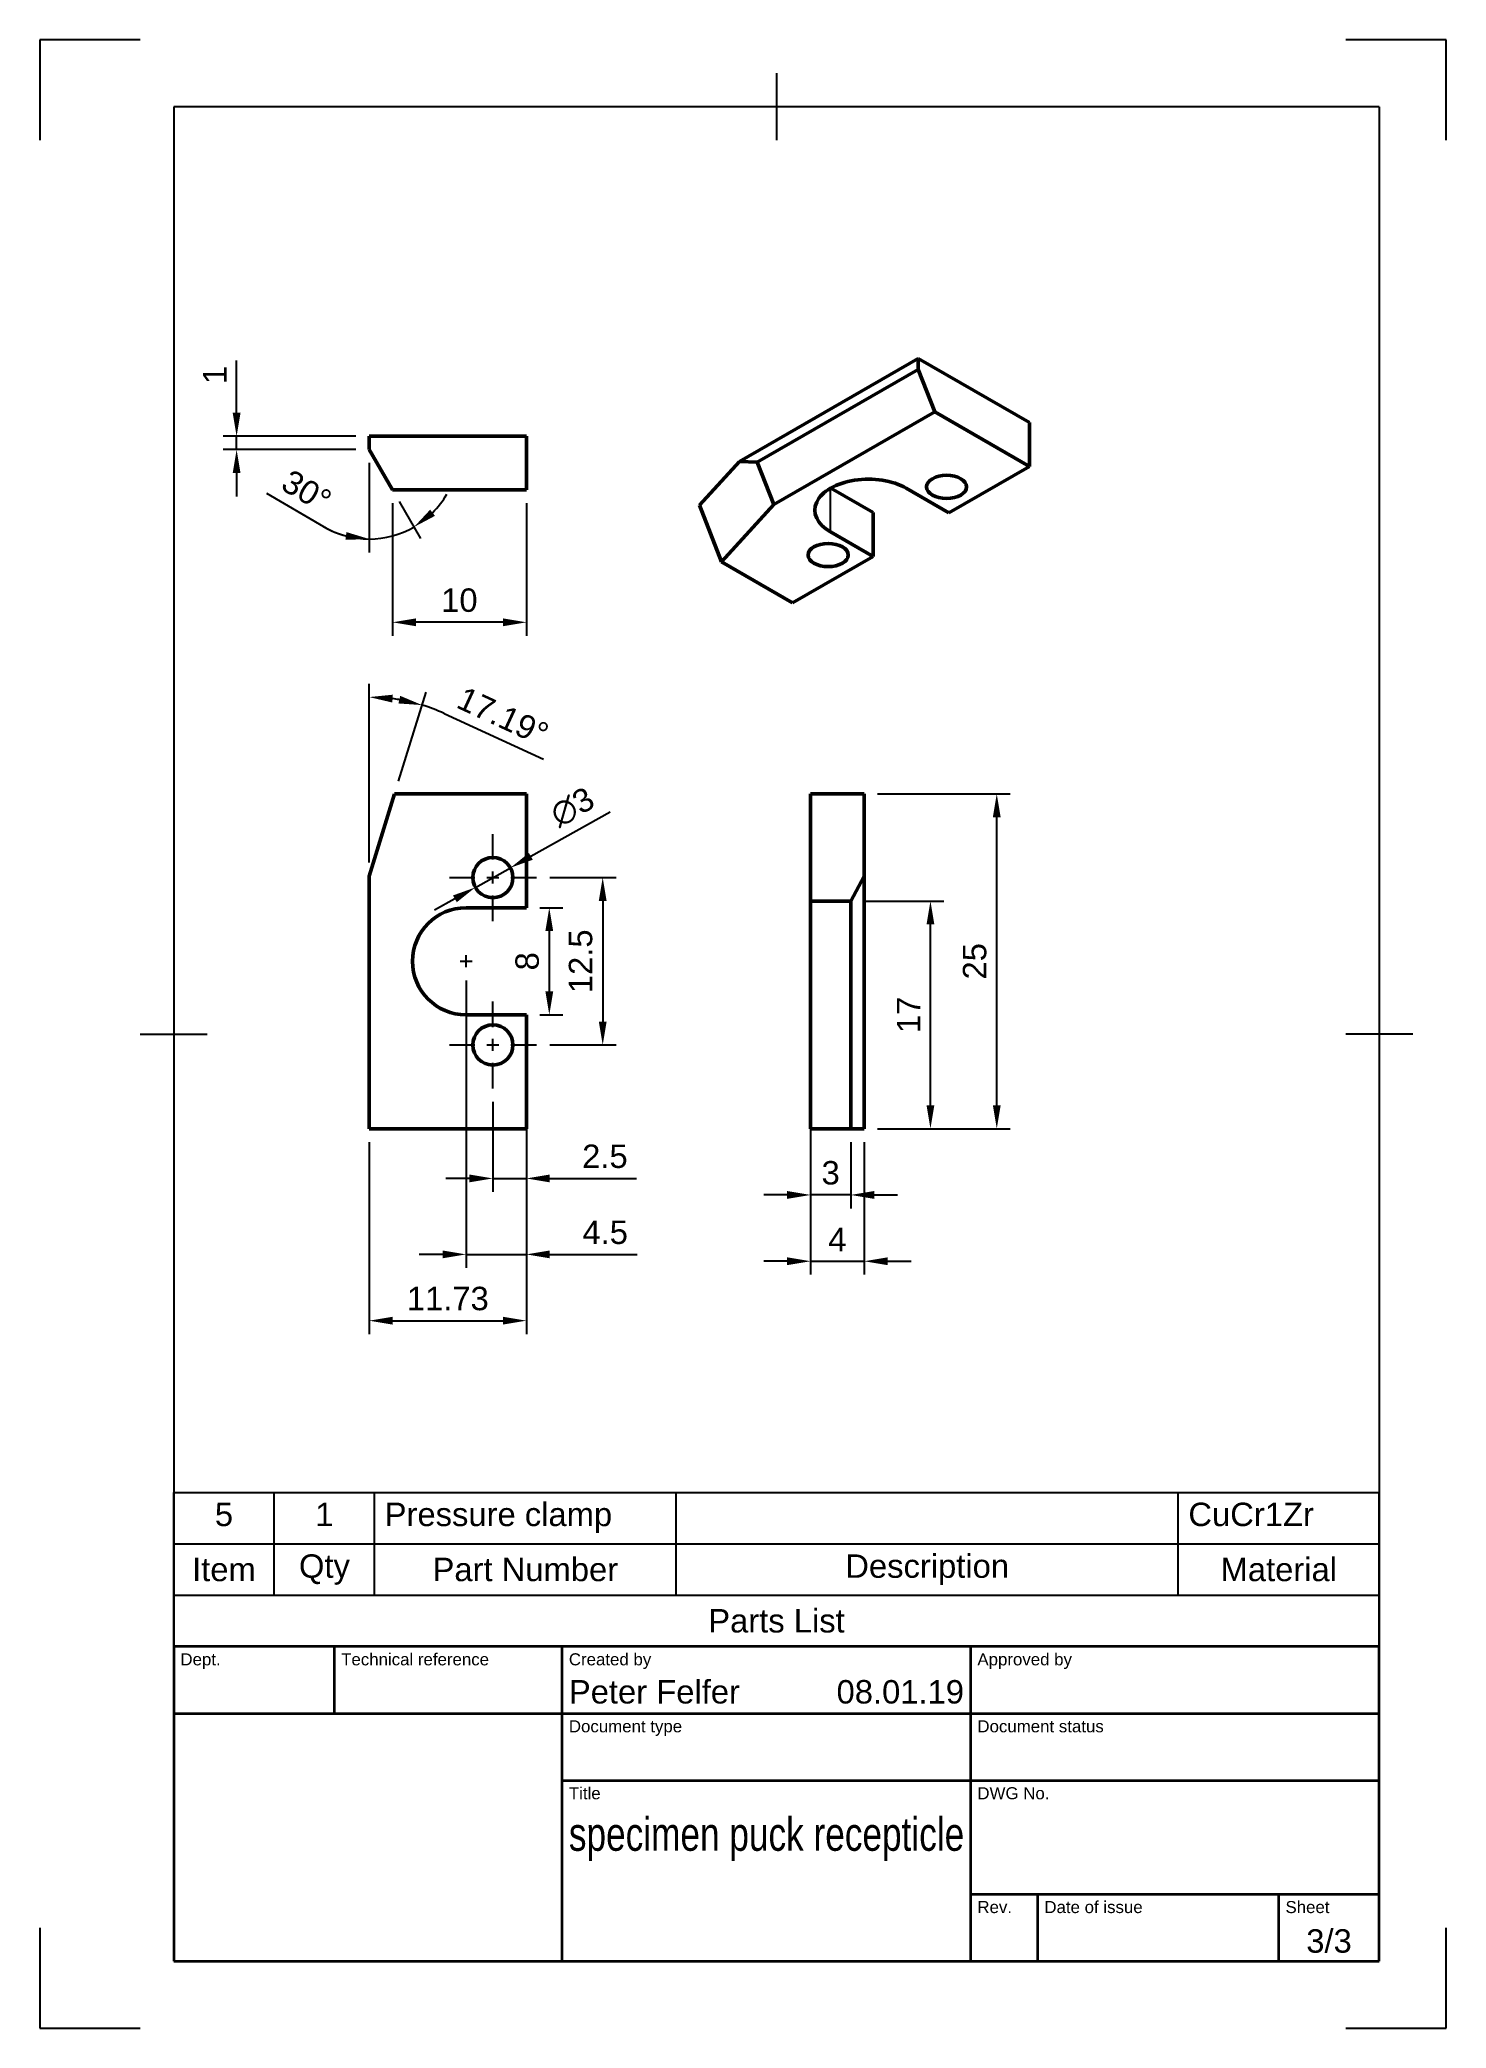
# Model space of a CAD drawing. Header units: millimetres. Extents: x 0 to 210, y 0 to 297.
import ezdxf
from ezdxf.enums import TextEntityAlignment as Align

# ---------------------------------------------------------------- set-up
doc = ezdxf.new("R2010")
doc.units = ezdxf.units.MM
doc.header["$LTSCALE"] = 0.75
doc.linetypes.add('CENTER2', pattern=[28.575, 19.05, -3.175, 3.175, -3.175])
for name, color, linetype, lineweight in [('Border', 7, 'Continuous', 25), ('FD_Dimensions', 7, 'Continuous', 25), ('Parts Lists', 7, 'Continuous', 25), ('Smart Centers', 7, 'CENTER2', 25), ('TitleBlock', 7, 'Continuous', 35), ('Visible', 7, 'Continuous', 50), ('Visible Narrow', 7, 'Continuous', 25)]:
    doc.layers.add(name, color=color, linetype=linetype, lineweight=lineweight)
doc.styles.add('FusionTitle', font='')
doc.styles.get("Standard").update_dxf_attribs({"font": 'arial.ttf'})
doc.styles.get('FusionTitle').set_extended_font_data('Arial Unicode MS')
doc.dimstyles.new('Dim-ISO-25', dxfattribs={"dimtxt": 3.5, "dimasz": 3.5, "dimexe": 2, "dimexo": 2, "dimgap": 1.5, "dimtad": 1, "dimzin": 12, "dimdsep": 46, "dimtxsty": 'Standard', "dimcen": 0, "dimazin": 3, "dimtp": 0.1, "dimtm": 0.1, "dimtfac": 0.714, "dimtmove": 0, "dimatfit": 3, "dimfxl": 1, "dimtzin": 12, "dimarcsym": 0})

# ---------------------------------------------------------------- blocks, each defined once
blk = doc.blocks.new('ISO_A4(P)_SHEET')
at = {"layer": 'Border'}
for p, q in [((15, 297), (0, 297)), ((0, 297), (0, 282)), ((210, 297), (195, 297)), ((210, 282), (210, 297)), ((110, 292), (110, 282)), ((200, 287), (20, 287)), ((20, 287), (20, 10)), ((200, 287), (200, 10)), ((15, 148.5), (25, 148.5)), ((205, 148.5), (195, 148.5)), ((0, 15), (0, 0)), ((210, 0), (210, 15)), ((20, 10), (200, 10)), ((0, 0), (15, 0)), ((195, 0), (210, 0))]:
    blk.add_line(p, q, dxfattribs=at)
blk = doc.blocks.new('ISO_TITLEBLOCK')
at = {"layer": 'TitleBlock'}
for p, q in [((0, 47), (-180, 47)), ((-180, 47), (-180, 0)), ((-156, 37), (-156, 47)), ((-122, 0), (-122, 47)), ((-61, 0), (-61, 47)), ((0, 0), (0, 47)), ((-180, 37), (0, 37)), ((-122, 27), (0, 27)), ((-61, 10), (0, 10)), ((-51, 0), (-51, 10)), ((-15, 0), (-15, 10)), ((-180, 0), (0, 0))]:
    blk.add_line(p, q, dxfattribs=at)
at = {"layer": 'TitleBlock', "style": 'FusionTitle'}
for s, p in [('Dept.', (-179, 46)), ('Technical reference', (-155, 46)), ('Created by', (-121, 46)), ('Approved by', (-60, 46)), ('Document type', (-121, 36)), ('Document status', (-60, 36)), ('Title', (-121, 26)), ('DWG No.', (-60, 26)), ('Rev.', (-60, 9)), ('Date of issue', (-50, 9)), ('Sheet', (-14, 9))]:
    blk.add_text(s, height=1.8, dxfattribs=at).set_placement(p, align=Align.TOP_LEFT)
for tag, p, height in [('DEPT', (-179, 38.5), 3.5), ('TECHNICAL_REFERENCE', (-155, 38.5), 3.5), ('CREATED_BY', (-121, 38.5), 3.5), ('APPROVED_BY', (-60, 38.5), 3.5), ('DOCUMENT_TYPE', (-121, 28.5), 3.5), ('DOCUMENT_STATUS', (-60, 28.5), 3.5), ('TITLE_1', (-121, 16.5), 5), ('TITLE_2', (-121, 9), 5), ('TITLE_3', (-121, 1.5), 5), ('DATE_OF_ISSUE', (-50, 1.5), 3.5)]:
    blk.add_attdef(tag, p, '', height=height, dxfattribs=at)
for tag, p in [('CREATED_DATE', (-62, 38.5)), ('APPROVED_DATE', (-1, 38.5))]:
    blk.add_attdef(tag, text='', height=3.5, dxfattribs=at).set_placement(p, align=Align.RIGHT)
for tag, height, p in [('DRAWING_NUMBER', 5, (-30.5, 16.6)), ('REV', 3.5, (-56, 3.1)), ('SHEET', 3.5, (-7.5, 3.1))]:
    blk.add_attdef(tag, text='', height=height, dxfattribs=at).set_placement(p, align=Align.MIDDLE)
blk = doc.blocks.new('*T7')
at = {"layer": 'Parts Lists', "color": 0, "linetype": 'ByBlock', "lineweight": -2, "transparency": 16777216}
for p, q in [((0, 23), (180, 23)), ((0, 0), (0, 23)), ((15, 7.666667), (15, 23)), ((30, 7.666667), (30, 23)), ((75, 7.666667), (75, 23)), ((150, 7.666667), (150, 23)), ((180, 0), (180, 23)), ((0, 15.333333), (180, 15.333333)), ((0, 7.666667), (180, 7.666667)), ((0, 0), (180, 0))]:
    blk.add_line(p, q, dxfattribs=at)
at = {"layer": 'Parts Lists', "color": 0, "transparency": 16777216, "char_height": 3.5}
for s, insert, width, attachment_point in [('5', (7.5, 21.5), 12, 2), ('1', (22.5, 21.5), 12, 2), ('Pressure clamp', (31.5, 21.5), 42, 1), ('CuCr1Zr', (151.5, 21.5), 27, 1), ('Item', (7.5, 11.5), 12, 5), ('Qty', (22.5, 11.5), 12, 5), ('Part Number', (52.5, 11.5), 42, 5), ('Description', (112.5, 11.5), 72, 5), ('Material', (165, 11.5), 27, 5), ('Parts List', (90, 3.833333), 177, 5)]:
    blk.add_mtext(s, dxfattribs=dict(at, insert=insert, width=width, attachment_point=attachment_point))
blk = doc.blocks.new('*D25')
at = {"layer": 'Defpoints', "color": 0, "transparency": 16777216}
for p in [(123.089953, 184.360339), (142.888943, 184.360339), (123.089953, 134.360339)]:
    blk.add_point(p, dxfattribs=at)
at = {"layer": 'FD_Dimensions', "lineweight": -2, "transparency": 16777216}
for p, q in [((125.089953, 184.360339), (144.888943, 184.360339)), ((142.888943, 137.860339), (142.888943, 180.860339)), ((125.089953, 134.360339), (144.888943, 134.360339))]:
    blk.add_line(p, q, dxfattribs=at)
at = {"layer": 'FD_Dimensions', "transparency": 16777216}
for points in [[(142.30561, 180.860339), (143.472276, 180.860339), (142.888943, 184.360339)], [(142.30561, 137.860339), (143.472276, 137.860339), (142.888943, 134.360339)]]:
    blk.add_solid(points, dxfattribs=at)
at = {"layer": 'FD_Dimensions', "color": 0, "transparency": 16777216, "insert": (139.601938, 159.360339), "char_height": 3.5, "attachment_point": 5, "rotation": 90}
blk.add_mtext('25', dxfattribs=at)
blk = doc.blocks.new('*D26')
at = {"layer": 'Defpoints', "color": 0, "transparency": 16777216}
for p in [(115.089953, 134.360339), (123.089953, 134.360339), (123.089953, 114.561349)]:
    blk.add_point(p, dxfattribs=at)
at = {"layer": 'FD_Dimensions', "lineweight": -2, "transparency": 16777216}
for p, q in [((115.089953, 132.360339), (115.089953, 112.561349)), ((123.089953, 132.360339), (123.089953, 112.561349)), ((111.589953, 114.561349), (108.089953, 114.561349)), ((115.089953, 114.561349), (123.089953, 114.561349)), ((126.589953, 114.561349), (130.089953, 114.561349))]:
    blk.add_line(p, q, dxfattribs=at)
at = {"layer": 'FD_Dimensions', "transparency": 16777216}
for points in [[(111.589953, 115.144683), (111.589953, 113.978016), (115.089953, 114.561349)], [(126.589953, 115.144683), (126.589953, 113.978016), (123.089953, 114.561349)]]:
    blk.add_solid(points, dxfattribs=at)
at = {"layer": 'FD_Dimensions', "color": 0, "transparency": 16777216, "insert": (119.089953, 117.811349), "char_height": 3.5, "attachment_point": 5}
blk.add_mtext('4', dxfattribs=at)
blk = doc.blocks.new('*D27')
at = {"layer": 'Defpoints', "color": 0, "transparency": 16777216}
for p in [(115.089953, 168.360339), (121.089953, 134.360339), (115.089953, 124.460844)]:
    blk.add_point(p, dxfattribs=at)
at = {"layer": 'FD_Dimensions', "lineweight": -2, "transparency": 16777216}
for p, q in [((115.089953, 166.360339), (115.089953, 122.460844)), ((121.089953, 132.360339), (121.089953, 122.460844)), ((111.589953, 124.460844), (108.089953, 124.460844)), ((121.089953, 124.460844), (115.089953, 124.460844)), ((124.589953, 124.460844), (128.089953, 124.460844))]:
    blk.add_line(p, q, dxfattribs=at)
at = {"layer": 'FD_Dimensions', "transparency": 16777216}
for points in [[(111.589953, 125.044178), (111.589953, 123.877511), (115.089953, 124.460844)], [(124.589953, 125.044178), (124.589953, 123.877511), (121.089953, 124.460844)]]:
    blk.add_solid(points, dxfattribs=at)
at = {"layer": 'FD_Dimensions', "color": 0, "transparency": 16777216, "insert": (118.089953, 127.749043), "char_height": 3.5, "attachment_point": 5}
blk.add_mtext('3', dxfattribs=at)
blk = doc.blocks.new('*D28')
at = {"layer": 'Defpoints', "color": 0, "transparency": 16777216}
for p in [(121.089953, 168.360339), (132.989448, 168.360339), (123.089953, 134.360339)]:
    blk.add_point(p, dxfattribs=at)
at = {"layer": 'FD_Dimensions', "lineweight": -2, "transparency": 16777216}
for p, q in [((123.089953, 168.360339), (134.989448, 168.360339)), ((132.989448, 137.860339), (132.989448, 164.860339)), ((125.089953, 134.360339), (134.989448, 134.360339))]:
    blk.add_line(p, q, dxfattribs=at)
at = {"layer": 'FD_Dimensions', "transparency": 16777216}
for points in [[(132.406115, 164.860339), (133.572782, 164.860339), (132.989448, 168.360339)], [(132.406115, 137.860339), (133.572782, 137.860339), (132.989448, 134.360339)]]:
    blk.add_solid(points, dxfattribs=at)
at = {"layer": 'FD_Dimensions', "color": 0, "transparency": 16777216, "insert": (129.732286, 151.360339), "char_height": 3.5, "attachment_point": 5, "rotation": 90}
blk.add_mtext('17', dxfattribs=at)
blk = doc.blocks.new('*D29')
at = {"layer": 'Defpoints', "color": 0, "transparency": 16777216}
for p in [(49.188124, 237.790615), (49.188124, 235.790615), (49.188124, 235.790615), (52.652226, 229.790615), (53.758385, 223.233928)]:
    blk.add_point(p, dxfattribs=at)
at = {"layer": 'FD_Dimensions', "lineweight": -2, "transparency": 16777216}
for p, q in [((49.188124, 233.790615), (49.188124, 220.428068)), ((42.432509, 224.261551), (33.922027, 229.248386)), ((53.652226, 228.058565), (56.869398, 222.486259))]:
    blk.add_line(p, q, dxfattribs=at)
for start, end in [(315.050494, 330.100988), (239.631238, 270), (239.899012, 254.949506), (270, 300)]:
    blk.add_arc((49.188124, 235.790615), 13.362547, start, end, dxfattribs=at)
at = {"layer": 'FD_Dimensions', "transparency": 16777216}
for points in [[(59.00051, 225.887565), (58.289881, 226.812831), (55.869398, 224.21831)], [(45.794664, 223.464748), (45.641874, 222.308129), (49.188124, 222.428068)]]:
    blk.add_solid(points, dxfattribs=at)
at = {"layer": 'FD_Dimensions', "color": 0, "transparency": 16777216, "insert": (39.839661, 229.591992), "char_height": 3.5, "attachment_point": 5, "rotation": 329.63124726}
blk.add_mtext('30°', dxfattribs=at)
blk = doc.blocks.new('*U13')
at = {"layer": 'Smart Centers', "color": 0, "ltscale": 0.75, "transparency": 16777216}
for p, q in [((0, 2.678906), (0, 6.5)), ((-6.5, 0), (-2.678906, 0)), ((2.678906, 0), (6.5, 0)), ((0, -6.5), (0, -2.678906))]:
    blk.add_line(p, q, dxfattribs=at)
at = {"layer": 'Smart Centers', "color": 0, "linetype": 'Continuous', "ltscale": 0.75, "transparency": 16777216}
for p, q in [((-0.892969, 0), (0.892969, 0)), ((0, -0.892969), (0, 0.892969))]:
    blk.add_line(p, q, dxfattribs=at)
blk = doc.blocks.new('*U14')
at = {"layer": 'Smart Centers', "color": 0, "ltscale": 0.75, "transparency": 16777216}
for p, q in [((0, 2.678906), (0, 6.5)), ((-6.5, 0), (-2.678906, 0)), ((2.678906, 0), (6.5, 0)), ((0, -6.5), (0, -2.678906))]:
    blk.add_line(p, q, dxfattribs=at)
at = {"layer": 'Smart Centers', "color": 0, "linetype": 'Continuous', "ltscale": 0.75, "transparency": 16777216}
for p, q in [((-0.892969, 0), (0.892969, 0)), ((0, -0.892969), (0, 0.892969))]:
    blk.add_line(p, q, dxfattribs=at)
blk = doc.blocks.new('*U15')
at = {"layer": 'Smart Centers', "color": 0, "linetype": 'Continuous', "ltscale": 0.75, "transparency": 16777216}
for p, q in [((-0.892969, 0), (0.892969, 0)), ((0, -0.892969), (0, 0.892969))]:
    blk.add_line(p, q, dxfattribs=at)
blk = doc.blocks.new('*D30')
at = {"layer": 'Defpoints', "color": 0, "transparency": 16777216}
for p in [(74.152226, 171.860339), (74.152226, 146.860339), (84.051721, 146.860339)]:
    blk.add_point(p, dxfattribs=at)
at = {"layer": 'FD_Dimensions', "lineweight": -2, "transparency": 16777216}
for p, q in [((76.152226, 171.860339), (86.051721, 171.860339)), ((84.051721, 168.360339), (84.051721, 150.360339)), ((76.152226, 146.860339), (86.051721, 146.860339))]:
    blk.add_line(p, q, dxfattribs=at)
at = {"layer": 'FD_Dimensions', "transparency": 16777216}
for points in [[(83.468387, 168.360339), (84.635054, 168.360339), (84.051721, 171.860339)], [(83.468387, 150.360339), (84.635054, 150.360339), (84.051721, 146.860339)]]:
    blk.add_solid(points, dxfattribs=at)
at = {"layer": 'FD_Dimensions', "color": 0, "transparency": 16777216, "insert": (80.764715, 159.360339), "char_height": 3.5, "attachment_point": 5, "rotation": 90}
blk.add_mtext('12.5', dxfattribs=at)
blk = doc.blocks.new('*D31')
at = {"layer": 'Defpoints', "color": 0, "transparency": 16777216}
for p in [(72.652226, 167.360339), (72.652226, 151.360339), (76.077152, 151.360339)]:
    blk.add_point(p, dxfattribs=at)
at = {"layer": 'FD_Dimensions', "lineweight": -2, "transparency": 16777216}
for p, q in [((74.652226, 167.360339), (78.077152, 167.360339)), ((76.077152, 163.860339), (76.077152, 154.860339)), ((74.652226, 151.360339), (78.077152, 151.360339))]:
    blk.add_line(p, q, dxfattribs=at)
at = {"layer": 'FD_Dimensions', "transparency": 16777216}
for points in [[(75.493819, 163.860339), (76.660486, 163.860339), (76.077152, 167.360339)], [(75.493819, 154.860339), (76.660486, 154.860339), (76.077152, 151.360339)]]:
    blk.add_solid(points, dxfattribs=at)
at = {"layer": 'FD_Dimensions', "color": 0, "transparency": 16777216, "insert": (72.790147, 159.360339), "char_height": 3.5, "attachment_point": 5, "rotation": 90}
blk.add_mtext('8', dxfattribs=at)
blk = doc.blocks.new('*D32')
at = {"layer": 'Defpoints', "color": 0, "transparency": 16777216}
for p in [(67.652226, 140.360339), (72.652226, 134.360339), (72.652226, 126.926469)]:
    blk.add_point(p, dxfattribs=at)
at = {"layer": 'FD_Dimensions', "lineweight": -2, "transparency": 16777216}
for p, q in [((67.652226, 138.360339), (67.652226, 124.926469)), ((72.652226, 132.360339), (72.652226, 124.926469)), ((64.152226, 126.926469), (60.652226, 126.926469)), ((67.652226, 126.926469), (72.652226, 126.926469)), ((76.152226, 126.926469), (89.110275, 126.926469))]:
    blk.add_line(p, q, dxfattribs=at)
at = {"layer": 'FD_Dimensions', "transparency": 16777216}
for points in [[(64.152226, 127.509803), (64.152226, 126.343136), (67.652226, 126.926469)], [(76.152226, 127.509803), (76.152226, 126.343136), (72.652226, 126.926469)]]:
    blk.add_solid(points, dxfattribs=at)
at = {"layer": 'FD_Dimensions', "color": 0, "transparency": 16777216, "insert": (84.38125, 130.213475), "char_height": 3.5, "attachment_point": 5}
blk.add_mtext('2.5', dxfattribs=at)
blk = doc.blocks.new('*D33')
at = {"layer": 'Defpoints', "color": 0, "transparency": 16777216}
for p in [(70.269946, 173.325789), (65.034506, 170.39489)]:
    blk.add_point(p, dxfattribs=at)
at = {"layer": 'FD_Dimensions', "lineweight": -2, "transparency": 16777216}
for p, q in [((85.154065, 181.658204), (73.323952, 175.03548)), ((65.034506, 170.39489), (70.269946, 173.325789)), ((61.980499, 168.685198), (58.926493, 166.975507))]:
    blk.add_line(p, q, dxfattribs=at)
at = {"layer": 'FD_Dimensions', "transparency": 16777216}
for points in [[(73.039004, 175.544481), (73.608901, 174.526479), (70.269946, 173.325789)], [(61.695551, 169.194199), (62.265448, 168.176197), (65.034506, 170.39489)]]:
    blk.add_solid(points, dxfattribs=at)
at = {"layer": 'FD_Dimensions', "color": 0, "transparency": 16777216, "insert": (79.529382, 182.388604), "char_height": 3.5, "attachment_point": 5, "rotation": 29.24093377}
blk.add_mtext('∅3', dxfattribs=at)
blk = doc.blocks.new('*D34')
at = {"layer": 'Defpoints', "color": 0, "transparency": 16777216}
for p in [(29.389134, 237.790615), (49.188124, 237.790615), (49.188124, 235.790615)]:
    blk.add_point(p, dxfattribs=at)
at = {"layer": 'FD_Dimensions', "lineweight": -2, "transparency": 16777216}
for p, q in [((29.389134, 241.290615), (29.389134, 249.079838)), ((47.188124, 237.790615), (27.389134, 237.790615)), ((29.389134, 235.790615), (29.389134, 237.790615)), ((47.188124, 235.790615), (27.389134, 235.790615)), ((29.389134, 232.290615), (29.389134, 228.790615))]:
    blk.add_line(p, q, dxfattribs=at)
at = {"layer": 'FD_Dimensions', "transparency": 16777216}
for points in [[(28.805801, 241.290615), (29.972468, 241.290615), (29.389134, 237.790615)], [(28.805801, 232.290615), (29.972468, 232.290615), (29.389134, 235.790615)]]:
    blk.add_solid(points, dxfattribs=at)
at = {"layer": 'FD_Dimensions', "color": 0, "transparency": 16777216, "insert": (26.131972, 246.935227), "char_height": 3.5, "attachment_point": 5, "rotation": 90}
blk.add_mtext('1', dxfattribs=at)
blk = doc.blocks.new('*D35')
at = {"layer": 'Defpoints', "color": 0, "transparency": 16777216}
for p in [(51.857068, 198.687523), (52.983841, 184.360339), (49.188124, 172.09239), (49.188124, 172.09239), (49.188124, 134.360339)]:
    blk.add_point(p, dxfattribs=at)
at = {"layer": 'FD_Dimensions', "lineweight": -2, "transparency": 16777216}
for p, q in [((49.188124, 174.09239), (49.188124, 200.821108)), ((53.574994, 186.270977), (57.679665, 199.53748)), ((60.357221, 196.375628), (75.196691, 189.550201))]:
    blk.add_line(p, q, dxfattribs=at)
for start, end in [(80.31586, 82.492016), (65.299893, 72.807876)]:
    blk.add_arc((49.188124, 172.09239), 26.728718, start, end, dxfattribs=at)
at = {"layer": 'FD_Dimensions', "transparency": 16777216}
for points in [[(52.642422, 198.009872), (52.718807, 199.174036), (49.188124, 198.821108)], [(53.8199, 199.007588), (53.548772, 197.872863), (57.088511, 197.626842)]]:
    blk.add_solid(points, dxfattribs=at)
at = {"layer": 'FD_Dimensions', "color": 0, "transparency": 16777216, "insert": (69.150493, 195.949183), "char_height": 3.5, "attachment_point": 5, "rotation": 335.29987154}
blk.add_mtext('17.19°', dxfattribs=at)
blk = doc.blocks.new('*D36')
at = {"layer": 'Defpoints', "color": 0, "transparency": 16777216}
for p in [(63.652226, 158.467371), (72.652226, 151.360339), (72.652226, 115.580957)]:
    blk.add_point(p, dxfattribs=at)
at = {"layer": 'FD_Dimensions', "lineweight": -2, "transparency": 16777216}
for p, q in [((63.652226, 156.467371), (63.652226, 113.580957)), ((72.652226, 149.360339), (72.652226, 113.580957)), ((60.152226, 115.580957), (56.652226, 115.580957)), ((63.652226, 115.580957), (72.652226, 115.580957)), ((76.152226, 115.580957), (89.191449, 115.580957))]:
    blk.add_line(p, q, dxfattribs=at)
at = {"layer": 'FD_Dimensions', "transparency": 16777216}
for points in [[(60.152226, 116.16429), (60.152226, 114.997624), (63.652226, 115.580957)], [(76.152226, 116.16429), (76.152226, 114.997624), (72.652226, 115.580957)]]:
    blk.add_solid(points, dxfattribs=at)
at = {"layer": 'FD_Dimensions', "color": 0, "transparency": 16777216, "insert": (84.421838, 118.8608), "char_height": 3.5, "attachment_point": 5}
blk.add_mtext('4.5', dxfattribs=at)
blk = doc.blocks.new('*D37')
at = {"layer": 'Defpoints', "color": 0, "transparency": 16777216}
for p in [(49.188124, 134.360339), (72.652226, 134.360339), (72.652226, 105.681462)]:
    blk.add_point(p, dxfattribs=at)
at = {"layer": 'FD_Dimensions', "lineweight": -2, "transparency": 16777216}
for p, q in [((49.188124, 132.360339), (49.188124, 103.681462)), ((72.652226, 132.360339), (72.652226, 103.681462)), ((52.688124, 105.681462), (69.152226, 105.681462))]:
    blk.add_line(p, q, dxfattribs=at)
at = {"layer": 'FD_Dimensions', "transparency": 16777216}
for points in [[(52.688124, 106.264795), (52.688124, 105.098129), (49.188124, 105.681462)], [(69.152226, 106.264795), (69.152226, 105.098129), (72.652226, 105.681462)]]:
    blk.add_solid(points, dxfattribs=at)
at = {"layer": 'FD_Dimensions', "color": 0, "transparency": 16777216, "insert": (60.920175, 108.969661), "char_height": 3.5, "attachment_point": 5}
blk.add_mtext('11.73', dxfattribs=at)
blk = doc.blocks.new('*D38')
at = {"layer": 'Defpoints', "color": 0, "transparency": 16777216}
for p in [(52.652226, 229.790615), (72.652226, 229.790615), (52.652226, 209.991625)]:
    blk.add_point(p, dxfattribs=at)
at = {"layer": 'FD_Dimensions', "lineweight": -2, "transparency": 16777216}
for p, q in [((52.652226, 227.790615), (52.652226, 207.991625)), ((72.652226, 227.790615), (72.652226, 207.991625)), ((69.152226, 209.991625), (56.152226, 209.991625))]:
    blk.add_line(p, q, dxfattribs=at)
at = {"layer": 'FD_Dimensions', "transparency": 16777216}
for points in [[(56.152226, 210.574959), (56.152226, 209.408292), (52.652226, 209.991625)], [(69.152226, 210.574959), (69.152226, 209.408292), (72.652226, 209.991625)]]:
    blk.add_solid(points, dxfattribs=at)
at = {"layer": 'FD_Dimensions', "color": 0, "transparency": 16777216, "insert": (62.652226, 213.278631), "char_height": 3.5, "attachment_point": 5}
blk.add_mtext('10', dxfattribs=at)

msp = doc.modelspace()

# ---------------------------------------------------------------- linework, layer by layer
at = {"layer": 'Visible', "extrusion": (0.707107, 0.407196, 0.578093)}
for p, q in [((104.497602, 234.005918), (131.178191, 249.370247)), ((107.13656, 233.890498), (131.178191, 247.735153)), ((131.178191, 247.735153), (131.178191, 249.370247)), ((131.178191, 249.370247), (147.769816, 239.815765)), ((133.627681, 241.419303), (131.178191, 247.735153)), ((133.627681, 241.419303), (109.58605, 227.574648)), ((147.769816, 233.275388), (133.627681, 241.419303)), ((147.769816, 239.815765), (147.769816, 233.275388)), ((98.506829, 227.464862), (104.497602, 234.005918)), ((104.497602, 234.005918), (107.13656, 233.890498)), ((109.58605, 227.574648), (107.13656, 233.890498)), ((135.749001, 226.353061), (147.769816, 233.275388)), ((118.093294, 230.030421), (124.435292, 226.378307)), ((129.38504, 230.017823), (135.749001, 226.353061)), ((98.506829, 227.464862), (101.772815, 219.043728)), ((109.58605, 227.574648), (101.772815, 219.043728)), ((124.435292, 226.378307), (124.435292, 219.83793)), ((124.435292, 219.83793), (118.071331, 223.502691)), ((112.414477, 212.915603), (124.435292, 219.83793)), ((101.772815, 219.043728), (112.414477, 212.915603))]:
    msp.add_line(p, q, dxfattribs=at)
at = {"layer": 'Visible'}
for p, q in [((49.188124, 235.790615), (49.188124, 237.790615)), ((49.188124, 237.790615), (72.652226, 237.790615)), ((72.652226, 237.790615), (72.652226, 229.790615)), ((52.652226, 229.790615), (49.188124, 235.790615)), ((72.652226, 229.790615), (52.652226, 229.790615))]:
    msp.add_line(p, q, dxfattribs=at)
at = {"layer": 'Visible', "extrusion": (-1e-16, -1, 2.967e-13)}
for p, q in [((52.983841, 184.360339), (49.188124, 172.09239)), ((72.652226, 184.360339), (52.983841, 184.360339)), ((72.652226, 184.360339), (72.652226, 167.360339)), ((49.188124, 172.09239), (49.188124, 134.360339)), ((63.652226, 167.360339), (72.652226, 167.360339)), ((72.652226, 151.360339), (63.652226, 151.360339)), ((72.652226, 151.360339), (72.652226, 134.360339)), ((49.188124, 134.360339), (72.652226, 134.360339))]:
    msp.add_line(p, q, dxfattribs=at)
at = {"layer": 'Visible', "extrusion": (2.961e-13, -1, 0)}
for p, q in [((115.089953, 168.360339), (115.089953, 184.360339)), ((123.089953, 184.360339), (115.089953, 184.360339)), ((123.089953, 184.360339), (123.089953, 172.09239)), ((123.089953, 172.09239), (121.089953, 168.360339)), ((123.089953, 172.09239), (123.089953, 134.360339)), ((115.089953, 134.360339), (115.089953, 168.360339)), ((115.089953, 168.360339), (121.089953, 168.360339)), ((121.089953, 168.360339), (121.089953, 134.360339)), ((115.089953, 134.360339), (121.089953, 134.360339)), ((121.089953, 134.360339), (123.089953, 134.360339))]:
    msp.add_line(p, q, dxfattribs=at)
at = {"layer": 'Visible', "extrusion": (0, 0, -1)}
for centre in [(-67.652226, 171.860339), (-67.652226, 146.860339)]:
    msp.add_circle(centre, 3, dxfattribs=at)
msp.add_arc((-63.652226, 159.360339), 8, 270, 90, dxfattribs=at)
at = {"layer": 'Visible', "extrusion": (1e-16, -2e-16, -1)}
msp.add_ellipse((123.728186, 226.760257), major_axis=(8, 0), ratio=0.575861701, start_param=2.3561944902, end_param=5.4977871438, dxfattribs=at)
at = {"layer": 'Visible', "extrusion": (1e-16, -7e-16, -1)}
for centre, major_axis, start_param, end_param in [((135.395448, 230.221421), (-3, 0), 4.7123889804, 10.9955742876), ((117.717778, 220.041528), (3, 0), 1.5707963268, 7.853981634)]:
    msp.add_ellipse(centre, major_axis=major_axis, ratio=0.575861701, start_param=start_param, end_param=end_param, dxfattribs=at)
at = {"layer": 'Visible Narrow', "extrusion": (0.707107, 0.407196, 0.578093)}
msp.add_line((118.071331, 223.502691), (118.071331, 230.017823), dxfattribs=at)

# ---------------------------------------------------------------- block references
msp.add_blockref('*T7', (20, 57))
at = {"layer": 'Border'}
msp.add_blockref('ISO_A4(P)_SHEET', (0, 0), dxfattribs=at)
at = {"layer": 'Smart Centers', "ltscale": 0.75}
for name, p in [('*U13', (67.652226, 171.860339)), ('*U15', (63.652226, 159.360339)), ('*U14', (67.652226, 146.860339))]:
    msp.add_blockref(name, p, dxfattribs=at)
at = {"layer": 'TitleBlock'}
ref = msp.add_blockref('ISO_TITLEBLOCK', (200, 10), dxfattribs=at)
ref.add_attrib('CREATED_DATE', '08.01.19', dxfattribs={"height": 3.5, "style": 'FusionTitle'}).set_placement((138, 48.5), align=Align.RIGHT)
ref.add_attrib('SHEET', '3/3', dxfattribs={"height": 3.5, "style": 'FusionTitle'}).set_placement((192.5, 13.1), align=Align.MIDDLE)
ref.add_attrib('TITLE_1', 'specimen puck recepticle', (79, 26.5), dxfattribs={"height": 5, "style": 'FusionTitle', "width": 0.752796})
ref.add_attrib('CREATED_BY', 'Peter Felfer', (79, 48.5), dxfattribs={"height": 3.5, "style": 'FusionTitle'})

# ---------------------------------------------------------------- dimensions: what is measured, and where the dimension line sits
at = {"layer": 'FD_Dimensions'}
for p1, p2, distance, picture, middle in [((49.188124, 235.790615), (49.188124, 237.790615), 19.79899, '*D34', (26.131972, 246.935227)), ((72.652226, 229.790615), (52.652226, 229.790615), 19.79899, '*D38', (62.652226, 213.278631)), ((123.089953, 134.360339), (123.089953, 184.360339), -19.79899, '*D25', (139.601938, 159.360339)), ((74.152226, 171.860339), (74.152226, 146.860339), 9.899495, '*D30', (80.764715, 159.360339)), ((72.652226, 167.360339), (72.652226, 151.360339), 3.424926, '*D31', (72.790147, 159.360339)), ((49.188124, 134.360339), (72.652226, 134.360339), -28.678877, '*D37', (60.920175, 108.969661)), ((115.089953, 134.360339), (123.089953, 134.360339), -19.79899, '*D26', (119.089953, 117.811349))]:
    dim = msp.add_aligned_dim(p1=p1, p2=p2, distance=distance, dimstyle='Dim-ISO-25', override={"dimlfac": 0.5, "dimclrd": 256, "dimclre": 256}, dxfattribs=at)
    dim.commit()
    dim.dimension.update_dxf_attribs({"geometry": picture, "text_midpoint": middle})
for base, line1, line2, picture, middle in [((53.758385, 223.233928), ((49.188124, 235.790615), (49.188124, 237.790615)), ((52.652226, 229.790615), (49.188124, 235.790615)), '*D29', (39.839661, 229.591992)), ((51.857068, 198.687523), ((49.188124, 172.09239), (49.188124, 134.360339)), ((52.983841, 184.360339), (49.188124, 172.09239)), '*D35', (69.150493, 195.949183))]:
    dim = msp.add_angular_dim_2l(base=base, line1=line1, line2=line2, dimstyle='Dim-ISO-25', override={"dimlfac": 0.5, "dimpost": '', "dimclrd": 256, "dimclre": 256}, dxfattribs=at)
    dim.commit()
    dim.dimension.update_dxf_attribs({"geometry": picture, "text_midpoint": middle})
dim = msp.add_diameter_dim_2p(p1=(65.034506, 170.39489), p2=(70.269946, 173.325789), dimstyle='Dim-ISO-25', override={"dimlfac": 0.5, "dimclrd": 256, "dimclre": 256}, dxfattribs=at)
dim.commit()
dim.dimension.update_dxf_attribs({"geometry": '*D33', "text_midpoint": (81.182845, 179.435038), "dimtype": 163})
dim = msp.add_linear_dim(base=(115.089953, 124.460844), p1=(121.089953, 134.360339), p2=(115.089953, 168.360339), dimstyle='Dim-ISO-25', override={"dimlfac": 0.5, "dimclrd": 256, "dimclre": 256}, dxfattribs=at)
dim.commit()
dim.dimension.update_dxf_attribs({"geometry": '*D27', "text_midpoint": (118.089953, 127.749043)})
for base, p1, p2, angle, picture, middle in [((132.989448, 168.360339), (123.089953, 134.360339), (121.089953, 168.360339), 90, '*D28', (129.732286, 151.360339)), ((72.652226, 115.580957), (63.652226, 158.467371), (72.652226, 151.360339), 180, '*D36', (84.421838, 118.8608)), ((72.652226, 126.926469), (67.652226, 140.360339), (72.652226, 134.360339), 359.999998, '*D32', (84.38125, 130.213475))]:
    dim = msp.add_linear_dim(base=base, p1=p1, p2=p2, angle=angle, dimstyle='Dim-ISO-25', override={"dimlfac": 0.5, "dimclrd": 256, "dimclre": 256}, dxfattribs=at)
    dim.commit()
    dim.dimension.update_dxf_attribs({"geometry": picture, "text_midpoint": middle})

doc.saveas('drawing.dxf')
